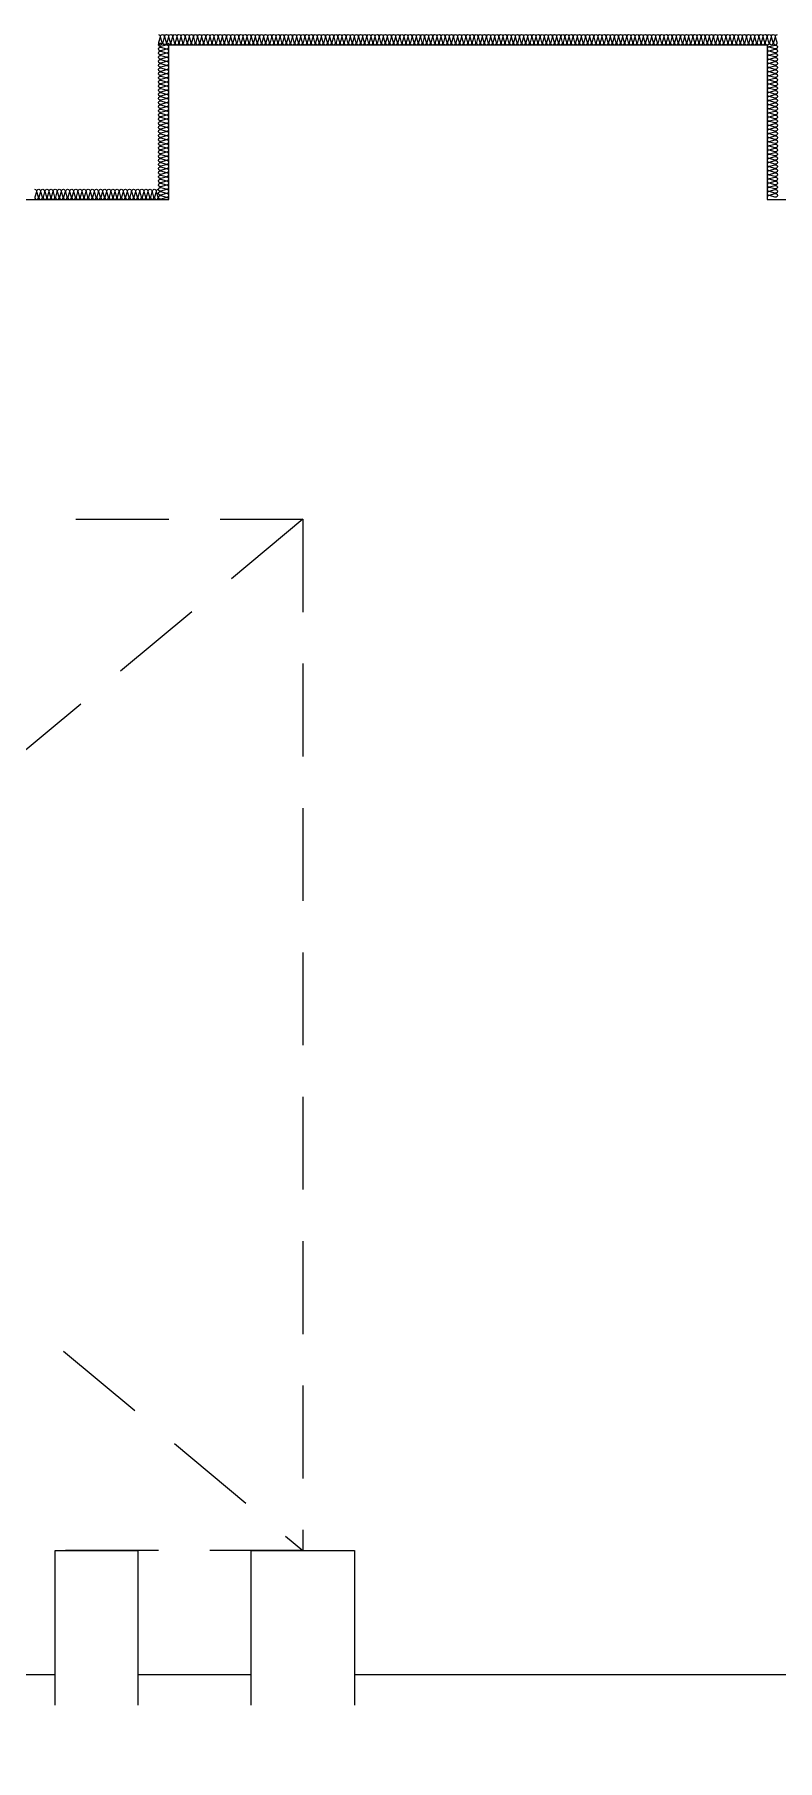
# Model space of a CAD drawing. Header units: millimetres. Extents: x 17311 to 801382, y -242618 to -104888.
# Drawn here: x 541411 to 545011, y -202897 to -194529 of the extents above; entities that cross this region are included whole.
import ezdxf

# ---------------------------------------------------------------- set-up
doc = ezdxf.new("R2010")
doc.units = ezdxf.units.MM
doc.header["$LTSCALE"] = 250
doc.linetypes.add('HID', pattern=[2.8, 1.8, -1])
for name, color, linetype in [('7', 7, 'Continuous'), ('A-ELE-8', 8, 'Continuous'), ('A-FIN', 6, 'Continuous'), ('ISL', 251, 'Continuous'), ('지반', 254, 'Continuous')]:
    doc.layers.add(name, color=color, linetype=linetype)

msp = doc.modelspace()

# ---------------------------------------------------------------- hatches: boundary and pattern name
at = {"layer": '지반'}
h = msp.add_hatch(dxfattribs=at)
h.set_pattern_fill('EARTH', color=251, scale=70, angle=45)
edge = h.paths.add_edge_path()
edge.add_line((440367.6, -213174), (591132.2, -213174))
edge.add_line((591132.2, -213174), (591132.2, -201579.5))
edge.add_line((591132.2, -201579.5), (583110.7, -201579.5))
edge.add_line((583110.7, -201579.5), (581310.7, -201479.5))
edge.add_line((581310.7, -201479.5), (579318.7, -201479.5))
edge.add_line((579318.7, -201479.5), (579318.7, -201611.3))
edge.add_line((579318.7, -201611.3), (579328.9, -201621.5))
edge.add_line((579328.9, -201621.5), (580810.7, -201621.5))
edge.add_line((580810.7, -201621.5), (580810.7, -201929.5))
edge.add_line((580810.7, -201929.5), (580910.7, -201929.5))
edge.add_line((580910.7, -201929.5), (580910.7, -201989.5))
edge.add_line((580910.7, -201989.5), (579630.7, -201989.5))
edge.add_line((579630.7, -201989.5), (579630.7, -202599.5))
edge.add_line((579630.7, -202599.5), (579730.7, -202599.5))
edge.add_line((579730.7, -202599.5), (579730.7, -202659.5))
edge.add_line((579730.7, -202659.5), (578790.7, -202659.5))
edge.add_line((578790.7, -202659.5), (578790.7, -202599.5))
edge.add_line((578790.7, -202599.5), (578890.7, -202599.5))
edge.add_line((578890.7, -202599.5), (578890.7, -202049.5))
edge.add_line((578890.7, -202049.5), (575080.7, -202049.5))
edge.add_line((575080.7, -202049.5), (575080.7, -202599.5))
edge.add_line((575080.7, -202599.5), (575180.7, -202599.5))
edge.add_line((575180.7, -202599.5), (575180.7, -202659.5))
edge.add_line((575180.7, -202659.5), (574240.7, -202659.5))
edge.add_line((574240.7, -202659.5), (574240.7, -202599.5))
edge.add_line((574240.7, -202599.5), (574340.7, -202599.5))
edge.add_line((574340.7, -202599.5), (574340.7, -202059.5))
edge.add_line((574340.7, -202059.5), (569310.7, -202059.5))
edge.add_line((569310.7, -202059.5), (569310.7, -202329.5))
edge.add_line((569310.7, -202329.5), (569410.7, -202329.5))
edge.add_line((569410.7, -202329.5), (569410.7, -202389.5))
edge.add_line((569410.7, -202389.5), (567710.7, -202389.5))
edge.add_line((567710.7, -202389.5), (567710.7, -202329.5))
edge.add_line((567710.7, -202329.5), (567810.7, -202329.5))
edge.add_line((567810.7, -202329.5), (567810.7, -201989.5))
edge.add_line((567810.7, -201989.5), (553110.7, -201989.5))
edge.add_line((553110.7, -201989.5), (553110.7, -202629.5))
edge.add_line((553110.7, -202629.5), (553710.7, -202629.5))
edge.add_line((553710.7, -202629.5), (553710.7, -203329.5))
edge.add_line((553710.7, -203329.5), (553810.7, -203329.5))
edge.add_line((553810.7, -203329.5), (553810.7, -203389.5))
edge.add_line((553810.7, -203389.5), (550410.7, -203389.5))
edge.add_line((550410.7, -203389.5), (550410.7, -204129.5))
edge.add_line((550410.7, -204129.5), (550510.7, -204129.5))
edge.add_line((550510.7, -204129.5), (550510.7, -204189.5))
edge.add_line((550510.7, -204189.5), (547310.7, -204189.5))
edge.add_line((547310.7, -204189.5), (547310.7, -204129.5))
edge.add_line((547310.7, -204129.5), (547410.7, -204129.5))
edge.add_line((547410.7, -204129.5), (547410.7, -203389.5))
edge.add_line((547410.7, -203389.5), (539610.7, -203389.5))
edge.add_line((539610.7, -203389.5), (539610.7, -204129.5))
edge.add_line((539610.7, -204129.5), (539710.7, -204129.5))
edge.add_line((539710.7, -204129.5), (539710.7, -204189.5))
edge.add_line((539710.7, -204189.5), (536510.7, -204189.5))
edge.add_line((536510.7, -204189.5), (536510.7, -204129.5))
edge.add_line((536510.7, -204129.5), (536610.7, -204129.5))
edge.add_line((536610.7, -204129.5), (536610.7, -203389.5))
edge.add_line((536610.7, -203389.5), (528810.7, -203389.5))
edge.add_line((528810.7, -203389.5), (528810.7, -204129.5))
edge.add_line((528810.7, -204129.5), (528910.7, -204129.5))
edge.add_line((528910.7, -204129.5), (528910.7, -204189.5))
edge.add_line((528910.7, -204189.5), (525710.7, -204189.5))
edge.add_line((525710.7, -204189.5), (525710.7, -204129.5))
edge.add_line((525710.7, -204129.5), (525810.7, -204129.5))
edge.add_line((525810.7, -204129.5), (525810.7, -203389.5))
edge.add_line((525810.7, -203389.5), (518010.7, -203389.5))
edge.add_line((518010.7, -203389.5), (518010.7, -204129.5))
edge.add_line((518010.7, -204129.5), (518110.7, -204129.5))
edge.add_line((518110.7, -204129.5), (518110.7, -204189.5))
edge.add_line((518110.7, -204189.5), (514910.7, -204189.5))
edge.add_line((514910.7, -204189.5), (514910.7, -204129.5))
edge.add_line((514910.7, -204129.5), (515010.7, -204129.5))
edge.add_line((515010.7, -204129.5), (515010.7, -203389.5))
edge.add_line((515010.7, -203389.5), (512110.7, -203389.5))
edge.add_line((512110.7, -203389.5), (512110.7, -203329.5))
edge.add_line((512110.7, -203329.5), (512210.7, -203329.5))
edge.add_line((512210.7, -203329.5), (512210.7, -202629.5))
edge.add_line((512210.7, -202629.5), (512810.7, -202629.5))
edge.add_line((512810.7, -202629.5), (512810.7, -201989.5))
edge.add_line((512810.7, -201989.5), (508110.7, -201989.5))
edge.add_line((508110.7, -201989.5), (508110.7, -202429.5))
edge.add_line((508110.7, -202429.5), (508710.7, -202429.5))
edge.add_line((508710.7, -202429.5), (508710.7, -203129.5))
edge.add_line((508710.7, -203129.5), (508810.7, -203129.5))
edge.add_line((508810.7, -203129.5), (508810.7, -203189.5))
edge.add_line((508810.7, -203189.5), (506460.7, -203189.5))
edge.add_line((506460.7, -203189.5), (506460.7, -203429.5))
edge.add_line((506460.7, -203429.5), (506560.7, -203429.5))
edge.add_line((506560.7, -203429.5), (506560.7, -203489.5))
edge.add_line((506560.7, -203489.5), (504860.7, -203489.5))
edge.add_line((504860.7, -203489.5), (504860.7, -203429.5))
edge.add_line((504860.7, -203429.5), (504960.7, -203429.5))
edge.add_line((504960.7, -203429.5), (504960.7, -203259.5))
edge.add_line((504960.7, -203259.5), (497090.7, -203259.5))
edge.add_line((497090.7, -203259.5), (496790.7, -203559.5))
edge.add_line((496790.7, -203559.5), (494990.7, -203559.5))
edge.add_line((494990.7, -203559.5), (494990.7, -203499.5))
edge.add_line((494990.7, -203499.5), (495090.7, -203499.5))
edge.add_line((495090.7, -203499.5), (495090.7, -202666.5))
edge.add_line((495090.7, -202666.5), (494560.7, -202666.5))
edge.add_line((494560.7, -202666.5), (494560.7, -202616.5))
edge.add_line((494560.7, -202616.5), (494610.7, -202616.5))
edge.add_line((494610.7, -202616.5), (494610.7, -202279.5))
edge.add_arc((488210.7, -406133.4), 203954.3, 88.201788, 91.798212)
edge.add_line((481810.7, -202279.5), (481810.7, -201879.5))
edge.add_line((481810.7, -201879.5), (440367.6, -201879.5))
edge.add_line((440367.6, -201879.5), (440367.6, -213174))

# ---------------------------------------------------------------- linework, layer by layer
at = {"layer": '7', "color": 7}
for p, q in [((541510.7, -202629.5), (541510.7, -201879.5)), ((541510.7, -201879.5), (541910.7, -201879.5)), ((541910.7, -201879.5), (541910.7, -202629.5)), ((542460.7, -202629.5), (542460.7, -201879.5)), ((542460.7, -201879.5), (542960.7, -201879.5)), ((542960.7, -201879.5), (542960.7, -202629.5))]:
    msp.add_line(p, q, dxfattribs=at)
at = {"layer": 'A-ELE-8', "linetype": 'HID'}
for p, q in [((542710.7, -196879.5), (536710.7, -201879.5)), ((536710.7, -196879.5), (542710.7, -201879.5))]:
    msp.add_line(p, q, dxfattribs=at)
msp.add_lwpolyline([(536710.7, -196879.5), (542710.7, -196879.5), (542710.7, -201879.5), (536710.7, -201879.5)], close=True, dxfattribs=at)
at = {"layer": 'A-FIN'}
for p, q in [((540910.7, -202479.5), (541510.7, -202479.5)), ((541910.7, -202479.5), (542460.7, -202479.5)), ((542960.7, -202479.5), (550610.7, -202479.5))]:
    msp.add_line(p, q, dxfattribs=at)
at = {"layer": 'ISL'}
for points in [[(542010.7, -194529.5, -0.509039), (542019.5, -194541.6), (542011.8, -194567.4, 0.509267), (542020.7, -194579.5, 0.509267), (542029.5, -194567.4), (542021.8, -194541.6, -1.372593), (542039.5, -194541.6), (542031.8, -194567.4, 0.509267), (542040.7, -194579.5, 0.509267), (542049.5, -194567.4), (542041.8, -194541.6, -1.372593), (542059.5, -194541.6), (542051.8, -194567.4, 0.509267), (542060.7, -194579.5, 0.509267), (542069.5, -194567.4), (542061.8, -194541.6, -1.372593), (542079.5, -194541.6), (542071.8, -194567.4, 0.509267), (542080.7, -194579.5, 0.509267), (542089.5, -194567.4), (542081.8, -194541.6, -1.372593), (542099.5, -194541.6), (542091.8, -194567.4, 0.509267), (542100.7, -194579.5, 0.509267), (542109.5, -194567.4), (542101.8, -194541.6, -1.372593), (542119.5, -194541.6), (542111.8, -194567.4, 0.509267), (542120.7, -194579.5, 0.509267), (542129.5, -194567.4), (542121.8, -194541.6, -1.372593), (542139.5, -194541.6), (542131.8, -194567.4, 0.509267), (542140.7, -194579.5, 0.509267), (542149.5, -194567.4), (542141.8, -194541.6, -1.372593), (542159.5, -194541.6), (542151.8, -194567.4, 0.509267), (542160.7, -194579.5, 0.509267), (542169.5, -194567.4), (542161.8, -194541.6, -1.372593), (542179.5, -194541.6), (542171.8, -194567.4, 0.509267), (542180.7, -194579.5, 0.509267), (542189.5, -194567.4), (542181.8, -194541.6, -1.372593), (542199.5, -194541.6), (542191.8, -194567.4, 0.509267), (542200.7, -194579.5, 0.509267), (542209.5, -194567.4), (542201.8, -194541.6, -1.372593), (542219.5, -194541.6), (542211.8, -194567.4, 0.509267), (542220.7, -194579.5, 0.509267), (542229.5, -194567.4), (542221.8, -194541.6, -1.372593), (542239.5, -194541.6), (542231.8, -194567.4, 0.509267), (542240.7, -194579.5, 0.509267), (542249.5, -194567.4), (542241.8, -194541.6, -1.372593), (542259.5, -194541.6), (542251.8, -194567.4, 0.509267), (542260.7, -194579.5, 0.509267), (542269.5, -194567.4), (542261.8, -194541.6, -1.372593), (542279.5, -194541.6), (542271.8, -194567.4, 0.509267), (542280.7, -194579.5, 0.509267), (542289.5, -194567.4), (542281.8, -194541.6, -1.372593), (542299.5, -194541.6), (542291.8, -194567.4, 0.509267), (542300.7, -194579.5, 0.509267), (542309.5, -194567.4), (542301.8, -194541.6, -1.372593), (542319.5, -194541.6), (542311.8, -194567.4, 0.509267), (542320.7, -194579.5, 0.509267), (542329.5, -194567.4), (542321.8, -194541.6, -1.372593), (542339.5, -194541.6), (542331.8, -194567.4, 0.509267), (542340.7, -194579.5, 0.509267), (542349.5, -194567.4), (542341.8, -194541.6, -1.372593), (542359.5, -194541.6), (542351.8, -194567.4, 0.509267), (542360.7, -194579.5, 0.509267), (542369.5, -194567.4), (542361.8, -194541.6, -1.372593), (542379.5, -194541.6), (542371.8, -194567.4, 0.509267), (542380.7, -194579.5, 0.509267), (542389.5, -194567.4), (542381.8, -194541.6, -1.372593), (542399.5, -194541.6), (542391.8, -194567.4, 0.509267), (542400.7, -194579.5, 0.509267), (542409.5, -194567.4), (542401.8, -194541.6, -1.372593), (542419.5, -194541.6), (542411.8, -194567.4, 0.509267), (542420.7, -194579.5, 0.509267), (542429.5, -194567.4), (542421.8, -194541.6, -1.372593), (542439.5, -194541.6), (542431.8, -194567.4, 0.509267), (542440.7, -194579.5, 0.509267), (542449.5, -194567.4), (542441.8, -194541.6, -1.372593), (542459.5, -194541.6), (542451.8, -194567.4, 0.509267), (542460.7, -194579.5, 0.509267), (542469.5, -194567.4), (542461.8, -194541.6, -1.372593), (542479.5, -194541.6), (542471.8, -194567.4, 0.509267), (542480.7, -194579.5, 0.509267), (542489.5, -194567.4), (542481.8, -194541.6, -1.372593), (542499.5, -194541.6), (542491.8, -194567.4, 0.509267), (542500.7, -194579.5, 0.509267), (542509.5, -194567.4), (542501.8, -194541.6, -1.372593), (542519.5, -194541.6), (542511.8, -194567.4, 0.509267), (542520.7, -194579.5, 0.509267), (542529.5, -194567.4), (542521.8, -194541.6, -1.372593), (542539.5, -194541.6), (542531.8, -194567.4, 0.509267), (542540.7, -194579.5, 0.509267), (542549.5, -194567.4), (542541.8, -194541.6, -1.372593), (542559.5, -194541.6), (542551.8, -194567.4, 0.509267), (542560.7, -194579.5, 0.509267), (542569.5, -194567.4), (542561.8, -194541.6, -1.372593), (542579.5, -194541.6), (542571.8, -194567.4, 0.509267), (542580.7, -194579.5, 0.509267), (542589.5, -194567.4), (542581.8, -194541.6, -1.372593), (542599.5, -194541.6), (542591.8, -194567.4, 0.509267), (542600.7, -194579.5, 0.509267), (542609.5, -194567.4), (542601.8, -194541.6, -1.372593), (542619.5, -194541.6), (542611.8, -194567.4, 0.509267), (542620.7, -194579.5, 0.509267), (542629.5, -194567.4), (542621.8, -194541.6, -1.372593), (542639.5, -194541.6), (542631.8, -194567.4, 0.509267), (542640.7, -194579.5, 0.509267), (542649.5, -194567.4), (542641.8, -194541.6, -1.372593), (542659.5, -194541.6), (542651.8, -194567.4, 0.509267), (542660.7, -194579.5, 0.509267), (542669.5, -194567.4), (542661.8, -194541.6, -1.372593), (542679.5, -194541.6), (542671.8, -194567.4, 0.509267), (542680.7, -194579.5, 0.509267), (542689.5, -194567.4), (542681.8, -194541.6, -1.372593), (542699.5, -194541.6), (542691.8, -194567.4, 0.509267), (542700.7, -194579.5, 0.509267), (542709.5, -194567.4), (542701.8, -194541.6, -1.372593), (542719.5, -194541.6), (542711.8, -194567.4, 0.509267), (542720.7, -194579.5, 0.509267), (542729.5, -194567.4), (542721.8, -194541.6, -1.372593), (542739.5, -194541.6), (542731.8, -194567.4, 0.509267), (542740.7, -194579.5, 0.509267), (542749.5, -194567.4), (542741.8, -194541.6, -1.372593), (542759.5, -194541.6), (542751.8, -194567.4, 0.509267), (542760.7, -194579.5, 0.509267), (542769.5, -194567.4), (542761.8, -194541.6, -1.372593), (542779.5, -194541.6), (542771.8, -194567.4, 0.509267), (542780.7, -194579.5, 0.509267), (542789.5, -194567.4), (542781.8, -194541.6, -1.372593), (542799.5, -194541.6), (542791.8, -194567.4, 0.509267), (542800.7, -194579.5, 0.509267), (542809.5, -194567.4), (542801.8, -194541.6, -1.372593), (542819.5, -194541.6), (542811.8, -194567.4, 0.509267), (542820.7, -194579.5, 0.509267), (542829.5, -194567.4), (542821.8, -194541.6, -1.372593), (542839.5, -194541.6), (542831.8, -194567.4, 0.509267), (542840.7, -194579.5, 0.509267), (542849.5, -194567.4), (542841.8, -194541.6, -1.372593), (542859.5, -194541.6), (542851.8, -194567.4, 0.509267), (542860.7, -194579.5, 0.509267), (542869.5, -194567.4), (542861.8, -194541.6, -1.372593), (542879.5, -194541.6), (542871.8, -194567.4, 0.509267), (542880.7, -194579.5, 0.509267), (542889.5, -194567.4), (542881.8, -194541.6, -1.372593), (542899.5, -194541.6), (542891.8, -194567.4, 0.509267), (542900.7, -194579.5, 0.509267), (542909.5, -194567.4), (542901.8, -194541.6, -1.372593), (542919.5, -194541.6), (542911.8, -194567.4, 0.509267), (542920.7, -194579.5, 0.509267), (542929.5, -194567.4), (542921.8, -194541.6, -1.372593), (542939.5, -194541.6), (542931.8, -194567.4, 0.509267), (542940.7, -194579.5, 0.509267), (542949.5, -194567.4), (542941.8, -194541.6, -1.372593), (542959.5, -194541.6), (542951.8, -194567.4, 0.509267), (542960.7, -194579.5, 0.509267), (542969.5, -194567.4), (542961.8, -194541.6, -1.372593), (542979.5, -194541.6), (542971.8, -194567.4, 0.509267), (542980.7, -194579.5, 0.509267), (542989.5, -194567.4), (542981.8, -194541.6, -1.372593), (542999.5, -194541.6), (542991.8, -194567.4, 0.509267), (543000.7, -194579.5, 0.509267), (543009.5, -194567.4), (543001.8, -194541.6, -1.372593), (543019.5, -194541.6), (543011.8, -194567.4, 0.509267), (543020.7, -194579.5, 0.509267), (543029.5, -194567.4), (543021.8, -194541.6, -1.372593), (543039.5, -194541.6), (543031.8, -194567.4, 0.509267), (543040.7, -194579.5, 0.509267), (543049.5, -194567.4), (543041.8, -194541.6, -1.372593), (543059.5, -194541.6), (543051.8, -194567.4, 0.509267), (543060.7, -194579.5, 0.509267), (543069.5, -194567.4), (543061.8, -194541.6, -1.372593), (543079.5, -194541.6), (543071.8, -194567.4, 0.509267), (543080.7, -194579.5, 0.509267), (543089.5, -194567.4), (543081.8, -194541.6, -1.372593), (543099.5, -194541.6), (543091.8, -194567.4, 0.509267), (543100.7, -194579.5, 0.509267), (543109.5, -194567.4), (543101.8, -194541.6, -1.372593), (543119.5, -194541.6), (543111.8, -194567.4, 0.509267), (543120.7, -194579.5, 0.509267), (543129.5, -194567.4), (543121.8, -194541.6, -1.372593), (543139.5, -194541.6), (543131.8, -194567.4, 0.509267), (543140.7, -194579.5, 0.509267), (543149.5, -194567.4), (543141.8, -194541.6, -1.372593), (543159.5, -194541.6), (543151.8, -194567.4, 0.509267), (543160.7, -194579.5, 0.509267), (543169.5, -194567.4), (543161.8, -194541.6, -1.372593), (543179.5, -194541.6), (543171.8, -194567.4, 0.509267), (543180.7, -194579.5, 0.509267), (543189.5, -194567.4), (543181.8, -194541.6, -1.372593), (543199.5, -194541.6), (543191.8, -194567.4, 0.509267), (543200.7, -194579.5, 0.509267), (543209.5, -194567.4), (543201.8, -194541.6, -1.372593), (543219.5, -194541.6), (543211.8, -194567.4, 0.509267), (543220.7, -194579.5, 0.509267), (543229.5, -194567.4), (543221.8, -194541.6, -1.372593), (543239.5, -194541.6), (543231.8, -194567.4, 0.509267), (543240.7, -194579.5, 0.509267), (543249.5, -194567.4), (543241.8, -194541.6, -1.372593), (543259.5, -194541.6), (543251.8, -194567.4, 0.509267), (543260.7, -194579.5, 0.509267), (543269.5, -194567.4), (543261.8, -194541.6, -1.372593), (543279.5, -194541.6), (543271.8, -194567.4, 0.509267), (543280.7, -194579.5, 0.509267), (543289.5, -194567.4), (543281.8, -194541.6, -1.372593), (543299.5, -194541.6), (543291.8, -194567.4, 0.509267), (543300.7, -194579.5, 0.509267), (543309.5, -194567.4), (543301.8, -194541.6, -1.372593), (543319.5, -194541.6), (543311.8, -194567.4, 0.509267), (543320.7, -194579.5, 0.509267), (543329.5, -194567.4), (543321.8, -194541.6, -1.372593), (543339.5, -194541.6), (543331.8, -194567.4, 0.509267), (543340.7, -194579.5, 0.509267), (543349.5, -194567.4), (543341.8, -194541.6, -1.372593), (543359.5, -194541.6), (543351.8, -194567.4, 0.509267), (543360.7, -194579.5, 0.509267), (543369.5, -194567.4), (543361.8, -194541.6, -1.372593), (543379.5, -194541.6), (543371.8, -194567.4, 0.509267), (543380.7, -194579.5, 0.509267), (543389.5, -194567.4), (543381.8, -194541.6, -1.372593), (543399.5, -194541.6), (543391.8, -194567.4, 0.509267), (543400.7, -194579.5, 0.509267), (543409.5, -194567.4), (543401.8, -194541.6, -1.372593), (543419.5, -194541.6), (543411.8, -194567.4, 0.509267), (543420.7, -194579.5, 0.509267), (543429.5, -194567.4), (543421.8, -194541.6, -1.372593), (543439.5, -194541.6), (543431.8, -194567.4, 0.509267), (543440.7, -194579.5, 0.509267), (543449.5, -194567.4), (543441.8, -194541.6, -1.372593), (543459.5, -194541.6), (543451.8, -194567.4, 0.509267), (543460.7, -194579.5, 0.509267), (543469.5, -194567.4), (543461.8, -194541.6, -1.372593), (543479.5, -194541.6), (543471.8, -194567.4, 0.509267), (543480.7, -194579.5, 0.509267), (543489.5, -194567.4), (543481.8, -194541.6, -1.372593), (543499.5, -194541.6), (543491.8, -194567.4, 0.509267), (543500.7, -194579.5, 0.509267), (543509.5, -194567.4), (543501.8, -194541.6, -1.372593), (543519.5, -194541.6), (543511.8, -194567.4, 0.509267), (543520.7, -194579.5, 0.509267), (543529.5, -194567.4), (543521.8, -194541.6, -1.372593), (543539.5, -194541.6), (543531.8, -194567.4, 0.509267), (543540.7, -194579.5, 0.509267), (543549.5, -194567.4), (543541.8, -194541.6, -1.372593), (543559.5, -194541.6), (543551.8, -194567.4, 0.509267), (543560.7, -194579.5, 0.509267), (543569.5, -194567.4), (543561.8, -194541.6, -1.372593), (543579.5, -194541.6), (543571.8, -194567.4, 0.509267), (543580.7, -194579.5, 0.509267), (543589.5, -194567.4), (543581.8, -194541.6, -1.372593), (543599.5, -194541.6), (543591.8, -194567.4, 0.509267), (543600.7, -194579.5, 0.509267), (543609.5, -194567.4), (543601.8, -194541.6, -1.372593), (543619.5, -194541.6), (543611.8, -194567.4, 0.509267), (543620.7, -194579.5, 0.509267), (543629.5, -194567.4), (543621.8, -194541.6, -1.372593), (543639.5, -194541.6), (543631.8, -194567.4, 0.509267), (543640.7, -194579.5, 0.509267), (543649.5, -194567.4), (543641.8, -194541.6, -1.372593), (543659.5, -194541.6), (543651.8, -194567.4, 0.509267), (543660.7, -194579.5, 0.509267), (543669.5, -194567.4), (543661.8, -194541.6, -1.372593), (543679.5, -194541.6), (543671.8, -194567.4, 0.509267), (543680.7, -194579.5, 0.509267), (543689.5, -194567.4), (543681.8, -194541.6, -1.372593), (543699.5, -194541.6), (543691.8, -194567.4, 0.509267), (543700.7, -194579.5, 0.509267), (543709.5, -194567.4), (543701.8, -194541.6, -1.372593), (543719.5, -194541.6), (543711.8, -194567.4, 0.509267), (543720.7, -194579.5, 0.509267), (543729.5, -194567.4), (543721.8, -194541.6, -1.372593), (543739.5, -194541.6), (543731.8, -194567.4, 0.509267), (543740.7, -194579.5, 0.509267), (543749.5, -194567.4), (543741.8, -194541.6, -1.372593), (543759.5, -194541.6), (543751.8, -194567.4, 0.509267), (543760.7, -194579.5, 0.509267), (543769.5, -194567.4), (543761.8, -194541.6, -1.372593), (543779.5, -194541.6), (543771.8, -194567.4, 0.509267), (543780.7, -194579.5, 0.509267), (543789.5, -194567.4), (543781.8, -194541.6, -1.372593), (543799.5, -194541.6), (543791.8, -194567.4, 0.509267), (543800.7, -194579.5, 0.509267), (543809.5, -194567.4), (543801.8, -194541.6, -1.372593), (543819.5, -194541.6), (543811.8, -194567.4, 0.509267), (543820.7, -194579.5, 0.509267), (543829.5, -194567.4), (543821.8, -194541.6, -1.372593), (543839.5, -194541.6), (543831.8, -194567.4, 0.509267), (543840.7, -194579.5, 0.509267), (543849.5, -194567.4), (543841.8, -194541.6, -1.372593), (543859.5, -194541.6), (543851.8, -194567.4, 0.509267), (543860.7, -194579.5, 0.509267), (543869.5, -194567.4), (543861.8, -194541.6, -1.372593), (543879.5, -194541.6), (543871.8, -194567.4, 0.509267), (543880.7, -194579.5, 0.509267), (543889.5, -194567.4), (543881.8, -194541.6, -1.372593), (543899.5, -194541.6), (543891.8, -194567.4, 0.509267), (543900.7, -194579.5, 0.509267), (543909.5, -194567.4), (543901.8, -194541.6, -1.372593), (543919.5, -194541.6), (543911.8, -194567.4, 0.509267), (543920.7, -194579.5, 0.509267), (543929.5, -194567.4), (543921.8, -194541.6, -1.372593), (543939.5, -194541.6), (543931.8, -194567.4, 0.509267), (543940.7, -194579.5, 0.509267), (543949.5, -194567.4), (543941.8, -194541.6, -1.372593), (543959.5, -194541.6), (543951.8, -194567.4, 0.509267), (543960.7, -194579.5, 0.509267), (543969.5, -194567.4), (543961.8, -194541.6, -1.372593), (543979.5, -194541.6), (543971.8, -194567.4, 0.509267), (543980.7, -194579.5, 0.509267), (543989.5, -194567.4), (543981.8, -194541.6, -1.372593), (543999.5, -194541.6), (543991.8, -194567.4, 0.509267), (544000.7, -194579.5, 0.509267), (544009.5, -194567.4), (544001.8, -194541.6, -1.372593), (544019.5, -194541.6), (544011.8, -194567.4, 0.509267), (544020.7, -194579.5, 0.509267), (544029.5, -194567.4), (544021.8, -194541.6, -1.372593), (544039.5, -194541.6), (544031.8, -194567.4, 0.509267), (544040.7, -194579.5, 0.509267), (544049.5, -194567.4), (544041.8, -194541.6, -1.372593), (544059.5, -194541.6), (544051.8, -194567.4, 0.509267), (544060.7, -194579.5, 0.509267), (544069.5, -194567.4), (544061.8, -194541.6, -1.372593), (544079.5, -194541.6), (544071.8, -194567.4, 0.509267), (544080.7, -194579.5, 0.509267), (544089.5, -194567.4), (544081.8, -194541.6, -1.372593), (544099.5, -194541.6), (544091.8, -194567.4, 0.509267), (544100.7, -194579.5, 0.509267), (544109.5, -194567.4), (544101.8, -194541.6, -1.372593), (544119.5, -194541.6), (544111.8, -194567.4, 0.509267), (544120.7, -194579.5, 0.509267), (544129.5, -194567.4), (544121.8, -194541.6, -1.372593), (544139.5, -194541.6), (544131.8, -194567.4, 0.509267), (544140.7, -194579.5, 0.509267), (544149.5, -194567.4), (544141.8, -194541.6, -1.372593), (544159.5, -194541.6), (544151.8, -194567.4, 0.509267), (544160.7, -194579.5, 0.509267), (544169.5, -194567.4), (544161.8, -194541.6, -1.372593), (544179.5, -194541.6), (544171.8, -194567.4, 0.509267), (544180.7, -194579.5, 0.509267), (544189.5, -194567.4), (544181.8, -194541.6, -1.372593), (544199.5, -194541.6), (544191.8, -194567.4, 0.509267), (544200.7, -194579.5, 0.509267), (544209.5, -194567.4), (544201.8, -194541.6, -1.372593), (544219.5, -194541.6), (544211.8, -194567.4, 0.509267), (544220.7, -194579.5, 0.509267), (544229.5, -194567.4), (544221.8, -194541.6, -1.372593), (544239.5, -194541.6), (544231.8, -194567.4, 0.509267), (544240.7, -194579.5, 0.509267), (544249.5, -194567.4), (544241.8, -194541.6, -1.372593), (544259.5, -194541.6), (544251.8, -194567.4, 0.509267), (544260.7, -194579.5, 0.509267), (544269.5, -194567.4), (544261.8, -194541.6, -1.372593), (544279.5, -194541.6), (544271.8, -194567.4, 0.509267), (544280.7, -194579.5, 0.509267), (544289.5, -194567.4), (544281.8, -194541.6, -1.372593), (544299.5, -194541.6), (544291.8, -194567.4, 0.509267), (544300.7, -194579.5, 0.509267), (544309.5, -194567.4), (544301.8, -194541.6, -1.372593), (544319.5, -194541.6), (544311.8, -194567.4, 0.509267), (544320.7, -194579.5, 0.509267), (544329.5, -194567.4), (544321.8, -194541.6, -1.372593), (544339.5, -194541.6), (544331.8, -194567.4, 0.509267), (544340.7, -194579.5, 0.509267), (544349.5, -194567.4), (544341.8, -194541.6, -1.372593), (544359.5, -194541.6), (544351.8, -194567.4, 0.509267), (544360.7, -194579.5, 0.509267), (544369.5, -194567.4), (544361.8, -194541.6, -1.372593), (544379.5, -194541.6), (544371.8, -194567.4, 0.509267), (544380.7, -194579.5, 0.509267), (544389.5, -194567.4), (544381.8, -194541.6, -1.372593), (544399.5, -194541.6), (544391.8, -194567.4, 0.509267), (544400.7, -194579.5, 0.509267), (544409.5, -194567.4), (544401.8, -194541.6, -1.372593), (544419.5, -194541.6), (544411.8, -194567.4, 0.509267), (544420.7, -194579.5, 0.509267), (544429.5, -194567.4), (544421.8, -194541.6, -1.372593), (544439.5, -194541.6), (544431.8, -194567.4, 0.509267), (544440.7, -194579.5, 0.509267), (544449.5, -194567.4), (544441.8, -194541.6, -1.372593), (544459.5, -194541.6), (544451.8, -194567.4, 0.509267), (544460.7, -194579.5, 0.509267), (544469.5, -194567.4), (544461.8, -194541.6, -1.372593), (544479.5, -194541.6), (544471.8, -194567.4, 0.509267), (544480.7, -194579.5, 0.509267), (544489.5, -194567.4), (544481.8, -194541.6, -1.372593), (544499.5, -194541.6), (544491.8, -194567.4, 0.509267), (544500.7, -194579.5, 0.509267), (544509.5, -194567.4), (544501.8, -194541.6, -1.372593), (544519.5, -194541.6), (544511.8, -194567.4, 0.509267), (544520.7, -194579.5, 0.509267), (544529.5, -194567.4), (544521.8, -194541.6, -1.372593), (544539.5, -194541.6), (544531.8, -194567.4, 0.509267), (544540.7, -194579.5, 0.509267), (544549.5, -194567.4), (544541.8, -194541.6, -1.372593), (544559.5, -194541.6), (544551.8, -194567.4, 0.509267), (544560.7, -194579.5, 0.509267), (544569.5, -194567.4), (544561.8, -194541.6, -1.372593), (544579.5, -194541.6), (544571.8, -194567.4, 0.509267), (544580.7, -194579.5, 0.509267), (544589.5, -194567.4), (544581.8, -194541.6, -1.372593), (544599.5, -194541.6), (544591.8, -194567.4, 0.509267), (544600.7, -194579.5, 0.509267), (544609.5, -194567.4), (544601.8, -194541.6, -1.372593), (544619.5, -194541.6), (544611.8, -194567.4, 0.509267), (544620.7, -194579.5, 0.509267), (544629.5, -194567.4), (544621.8, -194541.6, -1.372593), (544639.5, -194541.6), (544631.8, -194567.4, 0.509267), (544640.7, -194579.5, 0.509267), (544649.5, -194567.4), (544641.8, -194541.6, -1.372593), (544659.5, -194541.6), (544651.8, -194567.4, 0.509267), (544660.7, -194579.5, 0.509267), (544669.5, -194567.4), (544661.8, -194541.6, -1.372593), (544679.5, -194541.6), (544671.8, -194567.4, 0.509267), (544680.7, -194579.5, 0.509267), (544689.5, -194567.4), (544681.8, -194541.6, -1.372593), (544699.5, -194541.6), (544691.8, -194567.4, 0.509267), (544700.7, -194579.5, 0.509267), (544709.5, -194567.4), (544701.8, -194541.6, -1.372593), (544719.5, -194541.6), (544711.8, -194567.4, 0.509267), (544720.7, -194579.5, 0.509267), (544729.5, -194567.4), (544721.8, -194541.6, -1.372593), (544739.5, -194541.6), (544731.8, -194567.4, 0.509267), (544740.7, -194579.5, 0.509267), (544749.5, -194567.4), (544741.8, -194541.6, -1.372593), (544759.5, -194541.6), (544751.8, -194567.4, 0.509267), (544760.7, -194579.5, 0.509267), (544769.5, -194567.4), (544761.8, -194541.6, -1.372593), (544779.5, -194541.6), (544771.8, -194567.4, 0.509267), (544780.7, -194579.5, 0.509267), (544789.5, -194567.4), (544781.8, -194541.6, -1.372593), (544799.5, -194541.6), (544791.8, -194567.4, 0.509267), (544800.7, -194579.5, 0.509267), (544809.5, -194567.4), (544801.8, -194541.6, -1.372593), (544819.5, -194541.6), (544811.8, -194567.4, 0.509267), (544820.7, -194579.5, 0.509267), (544829.5, -194567.4), (544821.8, -194541.6, -1.372593), (544839.5, -194541.6), (544831.8, -194567.4, 0.509267), (544840.7, -194579.5, 0.509267), (544849.5, -194567.4), (544841.8, -194541.6, -1.372593), (544859.5, -194541.6), (544851.8, -194567.4, 0.509267), (544860.7, -194579.5, 0.509267), (544869.5, -194567.4), (544861.8, -194541.6, -1.372593), (544879.5, -194541.6), (544871.8, -194567.4, 0.509267), (544880.7, -194579.5, 0.509267), (544889.5, -194567.4), (544881.8, -194541.6, -1.372593), (544899.5, -194541.6), (544891.8, -194567.4, 0.509267), (544900.7, -194579.5, 0.509267), (544909.5, -194567.4), (544901.8, -194541.6, -1.372593), (544919.5, -194541.6), (544911.8, -194567.4, 0.509267), (544920.7, -194579.5, 0.509267), (544929.5, -194567.4), (544921.8, -194541.6, -1.372593), (544939.5, -194541.6), (544931.8, -194567.4, 0.509267), (544940.7, -194579.5, 0.509267), (544949.5, -194567.4), (544941.8, -194541.6, -1.372593), (544959.5, -194541.6), (544951.8, -194567.4, 0.509267), (544960.7, -194579.5, 0.509267), (544969.5, -194567.4), (544961.8, -194541.6, -1.372593), (544979.5, -194541.6), (544971.8, -194567.4, 0.509267), (544980.7, -194579.5, 0.509267), (544989.5, -194567.4), (544981.8, -194541.6, -1.372593), (544999.5, -194541.6), (544991.8, -194567.4, 0.509267), (545000.7, -194579.5, 0.509267), (545009.5, -194567.4), (545001.8, -194541.6, -0.508361), (545010.7, -194529.5)], [(542060.7, -195329.5, 0.509267), (542048.5, -195320.6), (542022.8, -195328.3, -1.372593), (542022.8, -195310.6), (542048.5, -195318.3, 0.509267), (542060.7, -195309.5, 0.509267), (542048.5, -195300.6), (542022.8, -195308.3, -1.372593), (542022.8, -195290.6), (542048.5, -195298.3, 0.509267), (542060.7, -195289.5, 0.509267), (542048.5, -195280.6), (542022.8, -195288.3, -1.372593), (542022.8, -195270.6), (542048.5, -195278.3, 0.509267), (542060.7, -195269.5, 0.509267), (542048.5, -195260.6), (542022.8, -195268.3, -1.372593), (542022.8, -195250.6), (542048.5, -195258.3, 0.509267), (542060.7, -195249.5, 0.509267), (542048.5, -195240.6), (542022.8, -195248.3, -1.372593), (542022.8, -195230.6), (542048.5, -195238.3, 0.509267), (542060.7, -195229.5, 0.509267), (542048.5, -195220.6), (542022.8, -195228.3, -1.372593), (542022.8, -195210.6), (542048.5, -195218.3, 0.509267), (542060.7, -195209.5, 0.509267), (542048.5, -195200.6), (542022.8, -195208.3, -1.372593), (542022.8, -195190.6), (542048.5, -195198.3, 0.509267), (542060.7, -195189.5, 0.509267), (542048.5, -195180.6), (542022.8, -195188.3, -1.372593), (542022.8, -195170.6), (542048.5, -195178.3, 0.509267), (542060.7, -195169.5, 0.509267), (542048.5, -195160.6), (542022.8, -195168.3, -1.372593), (542022.8, -195150.6), (542048.5, -195158.3, 0.509267), (542060.7, -195149.5, 0.509267), (542048.5, -195140.6), (542022.8, -195148.3, -1.372593), (542022.8, -195130.6), (542048.5, -195138.3, 0.509267), (542060.7, -195129.5, 0.509267), (542048.5, -195120.6), (542022.8, -195128.3, -1.372593), (542022.8, -195110.6), (542048.5, -195118.3, 0.509267), (542060.7, -195109.5, 0.509267), (542048.5, -195100.6), (542022.8, -195108.3, -1.372593), (542022.8, -195090.6), (542048.5, -195098.3, 0.509267), (542060.7, -195089.5, 0.509267), (542048.5, -195080.6), (542022.8, -195088.3, -1.372593), (542022.8, -195070.6), (542048.5, -195078.3, 0.509267), (542060.7, -195069.5, 0.509267), (542048.5, -195060.6), (542022.8, -195068.3, -1.372593), (542022.8, -195050.6), (542048.5, -195058.3, 0.509267), (542060.7, -195049.5, 0.509267), (542048.5, -195040.6), (542022.8, -195048.3, -1.372593), (542022.8, -195030.6), (542048.5, -195038.3, 0.509267), (542060.7, -195029.5, 0.509267), (542048.5, -195020.6), (542022.8, -195028.3, -1.372593), (542022.8, -195010.6), (542048.5, -195018.3, 0.509267), (542060.7, -195009.5, 0.509267), (542048.5, -195000.6), (542022.8, -195008.3, -1.372593), (542022.8, -194990.6), (542048.5, -194998.3, 0.509267), (542060.7, -194989.5, 0.509267), (542048.5, -194980.6), (542022.8, -194988.3, -1.372593), (542022.8, -194970.6), (542048.5, -194978.3, 0.509267), (542060.7, -194969.5, 0.509267), (542048.5, -194960.6), (542022.8, -194968.3, -1.372593), (542022.8, -194950.6), (542048.5, -194958.3, 0.509267), (542060.7, -194949.5, 0.509267), (542048.5, -194940.6), (542022.8, -194948.3, -1.372593), (542022.8, -194930.6), (542048.5, -194938.3, 0.509267), (542060.7, -194929.5, 0.509267), (542048.5, -194920.6), (542022.8, -194928.3, -1.372593), (542022.8, -194910.6), (542048.5, -194918.3, 0.509267), (542060.7, -194909.5, 0.509267), (542048.5, -194900.6), (542022.8, -194908.3, -1.372593), (542022.8, -194890.6), (542048.5, -194898.3, 0.509267), (542060.7, -194889.5, 0.509267), (542048.5, -194880.6), (542022.8, -194888.3, -1.372593), (542022.8, -194870.6), (542048.5, -194878.3, 0.509267), (542060.7, -194869.5, 0.509267), (542048.5, -194860.6), (542022.8, -194868.3, -1.372593), (542022.8, -194850.6), (542048.5, -194858.3, 0.509267), (542060.7, -194849.5, 0.509267), (542048.5, -194840.6), (542022.8, -194848.3, -1.372593), (542022.8, -194830.6), (542048.5, -194838.3, 0.509267), (542060.7, -194829.5, 0.509267), (542048.5, -194820.6), (542022.8, -194828.3, -1.372593), (542022.8, -194810.6), (542048.5, -194818.3, 0.509267), (542060.7, -194809.5, 0.509267), (542048.5, -194800.6), (542022.8, -194808.3, -1.372593), (542022.8, -194790.6), (542048.5, -194798.3, 0.509267), (542060.7, -194789.5, 0.509267), (542048.5, -194780.6), (542022.8, -194788.3, -1.372593), (542022.8, -194770.6), (542048.5, -194778.3, 0.509267), (542060.7, -194769.5, 0.509267), (542048.5, -194760.6), (542022.8, -194768.3, -1.372593), (542022.8, -194750.6), (542048.5, -194758.3, 0.509267), (542060.7, -194749.5, 0.509267), (542048.5, -194740.6), (542022.8, -194748.3, -1.372593), (542022.8, -194730.6), (542048.5, -194738.3, 0.509267), (542060.7, -194729.5, 0.509267), (542048.5, -194720.6), (542022.8, -194728.3, -1.372593), (542022.8, -194710.6), (542048.5, -194718.3, 0.509267), (542060.7, -194709.5, 0.509267), (542048.5, -194700.6), (542022.8, -194708.3, -1.372593), (542022.8, -194690.6), (542048.5, -194698.3, 0.509267), (542060.7, -194689.5, 0.509267), (542048.5, -194680.6), (542022.8, -194688.3, -1.372593), (542022.8, -194670.6), (542048.5, -194678.3, 0.509267), (542060.7, -194669.5, 0.509267), (542048.5, -194660.6), (542022.8, -194668.3, -1.372593), (542022.8, -194650.6), (542048.5, -194658.3, 0.509267), (542060.7, -194649.5, 0.509267), (542048.5, -194640.6), (542022.8, -194648.3, -1.372593), (542022.8, -194630.6), (542048.5, -194638.3, 0.509267), (542060.7, -194629.5, 0.509267), (542048.5, -194620.6), (542022.8, -194628.3, -1.372593), (542022.8, -194610.6), (542048.5, -194618.3, 0.509267), (542060.7, -194609.5, 0.509267), (542048.5, -194600.6), (542022.8, -194608.3, -1.372593), (542022.8, -194590.6), (542048.5, -194598.3, 0.509267), (542060.7, -194589.5, 0.509267), (542048.5, -194580.6), (542022.8, -194588.3, -1.372593), (542022.8, -194570.6), (542048.5, -194578.3, 0.509267), (542060.7, -194569.5)], [(544960.7, -194579.5, 0.509267), (544972.8, -194588.3), (544998.5, -194580.7, -1.372593), (544998.5, -194598.3), (544972.8, -194590.7, 0.509267), (544960.7, -194599.5, 0.509267), (544972.8, -194608.3), (544998.5, -194600.7, -1.372593), (544998.5, -194618.3), (544972.8, -194610.7, 0.509267), (544960.7, -194619.5, 0.509267), (544972.8, -194628.3), (544998.5, -194620.7, -1.372593), (544998.5, -194638.3), (544972.8, -194630.7, 0.509267), (544960.7, -194639.5, 0.509267), (544972.8, -194648.3), (544998.5, -194640.7, -1.372593), (544998.5, -194658.3), (544972.8, -194650.7, 0.509267), (544960.7, -194659.5, 0.509267), (544972.8, -194668.3), (544998.5, -194660.7, -1.372593), (544998.5, -194678.3), (544972.8, -194670.7, 0.509267), (544960.7, -194679.5, 0.509267), (544972.8, -194688.3), (544998.5, -194680.7, -1.372593), (544998.5, -194698.3), (544972.8, -194690.7, 0.509267), (544960.7, -194699.5, 0.509267), (544972.8, -194708.3), (544998.5, -194700.7, -1.372593), (544998.5, -194718.3), (544972.8, -194710.7, 0.509267), (544960.7, -194719.5, 0.509267), (544972.8, -194728.3), (544998.5, -194720.7, -1.372593), (544998.5, -194738.3), (544972.8, -194730.7, 0.509267), (544960.7, -194739.5, 0.509267), (544972.8, -194748.3), (544998.5, -194740.7, -1.372593), (544998.5, -194758.3), (544972.8, -194750.7, 0.509267), (544960.7, -194759.5, 0.509267), (544972.8, -194768.3), (544998.5, -194760.7, -1.372593), (544998.5, -194778.3), (544972.8, -194770.7, 0.509267), (544960.7, -194779.5, 0.509267), (544972.8, -194788.3), (544998.5, -194780.7, -1.372593), (544998.5, -194798.3), (544972.8, -194790.7, 0.509267), (544960.7, -194799.5, 0.509267), (544972.8, -194808.3), (544998.5, -194800.7, -1.372593), (544998.5, -194818.3), (544972.8, -194810.7, 0.509267), (544960.7, -194819.5, 0.509267), (544972.8, -194828.3), (544998.5, -194820.7, -1.372593), (544998.5, -194838.3), (544972.8, -194830.7, 0.509267), (544960.7, -194839.5, 0.509267), (544972.8, -194848.3), (544998.5, -194840.7, -1.372593), (544998.5, -194858.3), (544972.8, -194850.7, 0.509267), (544960.7, -194859.5, 0.509267), (544972.8, -194868.3), (544998.5, -194860.7, -1.372593), (544998.5, -194878.3), (544972.8, -194870.7, 0.509267), (544960.7, -194879.5, 0.509267), (544972.8, -194888.3), (544998.5, -194880.7, -1.372593), (544998.5, -194898.3), (544972.8, -194890.7, 0.509267), (544960.7, -194899.5, 0.509267), (544972.8, -194908.3), (544998.5, -194900.7, -1.372593), (544998.5, -194918.3), (544972.8, -194910.7, 0.509267), (544960.7, -194919.5, 0.509267), (544972.8, -194928.3), (544998.5, -194920.7, -1.372593), (544998.5, -194938.3), (544972.8, -194930.7, 0.509267), (544960.7, -194939.5, 0.509267), (544972.8, -194948.3), (544998.5, -194940.7, -1.372593), (544998.5, -194958.3), (544972.8, -194950.7, 0.509267), (544960.7, -194959.5, 0.509267), (544972.8, -194968.3), (544998.5, -194960.7, -1.372593), (544998.5, -194978.3), (544972.8, -194970.7, 0.509267), (544960.7, -194979.5, 0.509267), (544972.8, -194988.3), (544998.5, -194980.7, -1.372593), (544998.5, -194998.3), (544972.8, -194990.7, 0.509267), (544960.7, -194999.5, 0.509267), (544972.8, -195008.3), (544998.5, -195000.7, -1.372593), (544998.5, -195018.3), (544972.8, -195010.7, 0.509267), (544960.7, -195019.5, 0.509267), (544972.8, -195028.3), (544998.5, -195020.7, -1.372593), (544998.5, -195038.3), (544972.8, -195030.7, 0.509267), (544960.7, -195039.5, 0.509267), (544972.8, -195048.3), (544998.5, -195040.7, -1.372593), (544998.5, -195058.3), (544972.8, -195050.7, 0.509267), (544960.7, -195059.5, 0.509267), (544972.8, -195068.3), (544998.5, -195060.7, -1.372593), (544998.5, -195078.3), (544972.8, -195070.7, 0.509267), (544960.7, -195079.5, 0.509267), (544972.8, -195088.3), (544998.5, -195080.7, -1.372593), (544998.5, -195098.3), (544972.8, -195090.7, 0.509267), (544960.7, -195099.5, 0.509267), (544972.8, -195108.3), (544998.5, -195100.7, -1.372593), (544998.5, -195118.3), (544972.8, -195110.7, 0.509267), (544960.7, -195119.5, 0.509267), (544972.8, -195128.3), (544998.5, -195120.7, -1.372593), (544998.5, -195138.3), (544972.8, -195130.7, 0.509267), (544960.7, -195139.5, 0.509267), (544972.8, -195148.3), (544998.5, -195140.7, -1.372593), (544998.5, -195158.3), (544972.8, -195150.7, 0.509267), (544960.7, -195159.5, 0.509267), (544972.8, -195168.3), (544998.5, -195160.7, -1.372593), (544998.5, -195178.3), (544972.8, -195170.7, 0.509267), (544960.7, -195179.5, 0.509267), (544972.8, -195188.3), (544998.5, -195180.7, -1.372593), (544998.5, -195198.3), (544972.8, -195190.7, 0.509267), (544960.7, -195199.5, 0.509267), (544972.8, -195208.3), (544998.5, -195200.7, -1.372593), (544998.5, -195218.3), (544972.8, -195210.7, 0.509267), (544960.7, -195219.5, 0.509267), (544972.8, -195228.3), (544998.5, -195220.7, -1.372593), (544998.5, -195238.3), (544972.8, -195230.7, 0.509267), (544960.7, -195239.5, 0.509267), (544972.8, -195248.3), (544998.5, -195240.7, -1.372593), (544998.5, -195258.3), (544972.8, -195250.7, 0.509267), (544960.7, -195259.5, 0.509267), (544972.8, -195268.3), (544998.5, -195260.7, -1.372593), (544998.5, -195278.3), (544972.8, -195270.7, 0.509267), (544960.7, -195279.5, 0.509267), (544972.8, -195288.3), (544998.5, -195280.7, -1.372593), (544998.5, -195298.3), (544972.8, -195290.7, 0.509267), (544960.7, -195299.5, 0.509267), (544972.8, -195308.3), (544998.5, -195300.7, -1.372593), (544998.5, -195318.3), (544972.8, -195310.7, 0.509267), (544960.7, -195319.5)], [(541410.7, -195279.5, -0.509267), (541419.5, -195291.6), (541411.8, -195317.4, 1.372593), (541429.5, -195317.4), (541421.8, -195291.6, -0.509267), (541430.7, -195279.5, -0.509267), (541439.5, -195291.6), (541431.8, -195317.4, 1.372593), (541449.5, -195317.4), (541441.8, -195291.6, -0.509267), (541450.7, -195279.5, -0.509267), (541459.5, -195291.6), (541451.8, -195317.4, 1.372593), (541469.5, -195317.4), (541461.8, -195291.6, -0.509267), (541470.7, -195279.5, -0.509267), (541479.5, -195291.6), (541471.8, -195317.4, 1.372593), (541489.5, -195317.4), (541481.8, -195291.6, -0.509267), (541490.7, -195279.5, -0.509267), (541499.5, -195291.6), (541491.8, -195317.4, 1.372593), (541509.5, -195317.4), (541501.8, -195291.6, -0.509267), (541510.7, -195279.5, -0.509267), (541519.5, -195291.6), (541511.8, -195317.4, 1.372593), (541529.5, -195317.4), (541521.8, -195291.6, -0.509267), (541530.7, -195279.5, -0.509267), (541539.5, -195291.6), (541531.8, -195317.4, 1.372593), (541549.5, -195317.4), (541541.8, -195291.6, -0.509267), (541550.7, -195279.5, -0.509267), (541559.5, -195291.6), (541551.8, -195317.4, 1.372593), (541569.5, -195317.4), (541561.8, -195291.6, -0.509267), (541570.7, -195279.5, -0.509267), (541579.5, -195291.6), (541571.8, -195317.4, 1.372593), (541589.5, -195317.4), (541581.8, -195291.6, -0.509267), (541590.7, -195279.5, -0.509267), (541599.5, -195291.6), (541591.8, -195317.4, 1.372593), (541609.5, -195317.4), (541601.8, -195291.6, -0.509267), (541610.7, -195279.5, -0.509267), (541619.5, -195291.6), (541611.8, -195317.4, 1.372593), (541629.5, -195317.4), (541621.8, -195291.6, -0.509267), (541630.7, -195279.5, -0.509267), (541639.5, -195291.6), (541631.8, -195317.4, 1.372593), (541649.5, -195317.4), (541641.8, -195291.6, -0.509267), (541650.7, -195279.5, -0.509267), (541659.5, -195291.6), (541651.8, -195317.4, 1.372593), (541669.5, -195317.4), (541661.8, -195291.6, -0.509267), (541670.7, -195279.5, -0.509267), (541679.5, -195291.6), (541671.8, -195317.4, 1.372593), (541689.5, -195317.4), (541681.8, -195291.6, -0.509267), (541690.7, -195279.5, -0.509267), (541699.5, -195291.6), (541691.8, -195317.4, 1.372593), (541709.5, -195317.4), (541701.8, -195291.6, -0.509267), (541710.7, -195279.5, -0.509267), (541719.5, -195291.6), (541711.8, -195317.4, 1.372593), (541729.5, -195317.4), (541721.8, -195291.6, -0.509267), (541730.7, -195279.5, -0.509267), (541739.5, -195291.6), (541731.8, -195317.4, 1.372593), (541749.5, -195317.4), (541741.8, -195291.6, -0.509267), (541750.7, -195279.5, -0.509267), (541759.5, -195291.6), (541751.8, -195317.4, 1.372593), (541769.5, -195317.4), (541761.8, -195291.6, -0.509267), (541770.7, -195279.5, -0.509267), (541779.5, -195291.6), (541771.8, -195317.4, 1.372593), (541789.5, -195317.4), (541781.8, -195291.6, -0.509267), (541790.7, -195279.5, -0.509267), (541799.5, -195291.6), (541791.8, -195317.4, 1.372593), (541809.5, -195317.4), (541801.8, -195291.6, -0.509267), (541810.7, -195279.5, -0.509267), (541819.5, -195291.6), (541811.8, -195317.4, 1.372593), (541829.5, -195317.4), (541821.8, -195291.6, -0.509267), (541830.7, -195279.5, -0.509267), (541839.5, -195291.6), (541831.8, -195317.4, 1.372593), (541849.5, -195317.4), (541841.8, -195291.6, -0.509267), (541850.7, -195279.5, -0.509267), (541859.5, -195291.6), (541851.8, -195317.4, 1.372593), (541869.5, -195317.4), (541861.8, -195291.6, -0.509267), (541870.7, -195279.5, -0.509267), (541879.5, -195291.6), (541871.8, -195317.4, 1.372593), (541889.5, -195317.4), (541881.8, -195291.6, -0.509267), (541890.7, -195279.5, -0.509267), (541899.5, -195291.6), (541891.8, -195317.4, 1.372593), (541909.5, -195317.4), (541901.8, -195291.6, -0.509267), (541910.7, -195279.5, -0.509267), (541919.5, -195291.6), (541911.8, -195317.4, 1.372593), (541929.5, -195317.4), (541921.8, -195291.6, -0.509267), (541930.7, -195279.5, -0.509267), (541939.5, -195291.6), (541931.8, -195317.4, 1.372593), (541949.5, -195317.4), (541941.8, -195291.6, -0.509267), (541950.7, -195279.5, -0.509267), (541959.5, -195291.6), (541951.8, -195317.4, 1.372593), (541969.5, -195317.4), (541961.8, -195291.6, -0.509267), (541970.7, -195279.5, -0.509267), (541979.5, -195291.6), (541971.8, -195317.4, 1.372593), (541989.5, -195317.4), (541981.8, -195291.6, -0.509267), (541990.7, -195279.5, -0.509267), (541999.5, -195291.6), (541991.8, -195317.4, 1.372593), (542009.5, -195317.4), (542001.8, -195291.6, -0.509267), (542010.7, -195279.5)]]:
    msp.add_lwpolyline(points, format="xyb", dxfattribs=at)
msp.add_lwpolyline([(534860.7, -194579.5), (537760.7, -194579.5), (537760.7, -195329.5), (538460.7, -195329.5), (538460.7, -194579.5), (541360.7, -194579.5), (541360.7, -195329.5), (542060.7, -195329.5), (542060.7, -194579.5), (544960.7, -194579.5), (544960.7, -195329.5), (545660.7, -195329.5), (545660.7, -194579.5), (548560.7, -194579.5), (548560.7, -195329.5), (549260.7, -195329.5), (549260.7, -194579.5), (552460.7, -194579.5), (552460.7, -195329.5), (552760.7, -195329.5), (552760.7, -199064.5), (552810.7, -199064.5)], dxfattribs=at)

doc.saveas('drawing.dxf')
